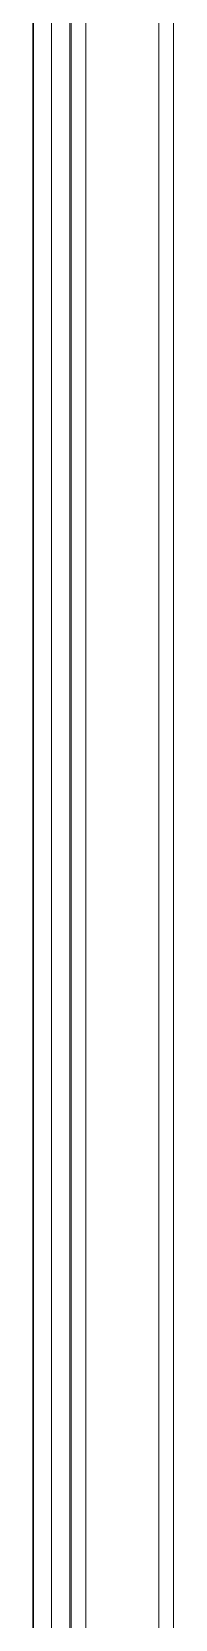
# Model space of a CAD drawing. Header units: millimetres. Extents: x 90978 to 295199, y -4084 to 97293.
# Drawn here: x 168259 to 168355, y 21766 to 22856 of the extents above; entities that cross this region are included whole.
import ezdxf

# ---------------------------------------------------------------- set-up
doc = ezdxf.new("R2010")
doc.units = ezdxf.units.MM
doc.header["$MEASUREMENT"] = 0
doc.layers.add('CSM-STL-XX-ZZ-M3-A-XXXX-00001_detached _19_04_21__rvt-1-Level 0$0$A-WALL', color=7, linetype='CONTINUOUS', lineweight=9)
doc.layers.add('CSM-STL-XX-ZZ-M3-A-XXXX-00001_detached _19_04_21__rvt-1-Level 0$0$I-WALL', color=7, linetype='CONTINUOUS', lineweight=9)

msp = doc.modelspace()

# ---------------------------------------------------------------- linework, layer by layer
at = {"layer": 'CSM-STL-XX-ZZ-M3-A-XXXX-00001_detached _19_04_21__rvt-1-Level 0$0$A-WALL'}
for p, q in [((168294.8, 18938.2), (168294.8, 24024.7)), ((168344.8, 18938.2), (168344.8, 24024.7)), ((168271.3, 18939.2), (168271.3, 23976.2)), ((168283.8, 18939.2), (168283.8, 23976.2)), ((168284.8, 18938.2), (168284.8, 23977.2)), ((168354.8, 18938.2), (168354.8, 23977.2))]:
    msp.add_line(p, q, dxfattribs=at)
at = {"layer": 'CSM-STL-XX-ZZ-M3-A-XXXX-00001_detached _19_04_21__rvt-1-Level 0$0$I-WALL', "lineweight": 30}
msp.add_line((168258.8, 23961.2), (168258.8, 18954.2), dxfattribs=at)

doc.saveas('drawing.dxf')
